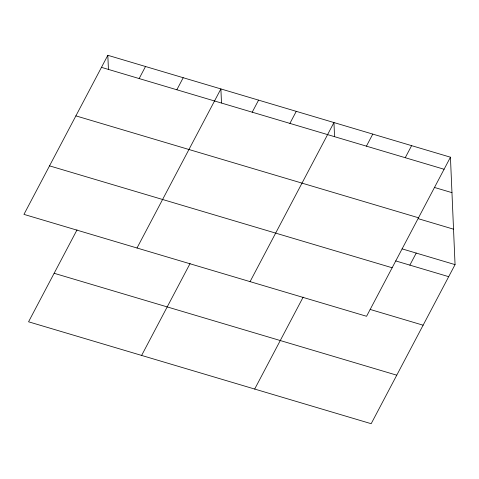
<?xml version="1.0" encoding="UTF-8"?>
<svg xmlns="http://www.w3.org/2000/svg" width="479" height="479" viewBox="0 0 479 479"><rect width="100%" height="100%" fill="white"/><g stroke="black" fill="none" stroke-linecap="round" stroke-linejoin="round"><path stroke-width="0.72" d="M107.823 55.295L23.95 214.376L366.567 316.284L450.44 157.202L107.823 55.295L108.428 69.329M139.155 78.562L145.508 66.509M77.029 229.866L28.56 321.798L371.177 423.705L455.05 264.624L450.44 157.202M176.841 89.771L183.2 77.718M137.012 248.002L220.885 88.926L221.49 102.955M252.217 112.188L258.576 100.135M141.622 355.424L190.091 263.498M289.903 123.396L296.262 111.344M250.074 281.634L333.947 122.552L334.552 136.587M366.423 146.155L372.776 134.102M254.69 389.056L303.159 297.124M405.252 157.705L411.611 145.652M409.862 265.127L416.221 253.074M101.47 67.353L444.081 169.255M434.309 187.403L451.96 192.654M75.886 115.87L418.502 217.777M418.227 218.675L453.529 229.178M402.103 248.876L455.05 264.624M395.744 260.929L448.697 276.676M49.529 165.86L392.145 267.761M370.165 309.446L423.113 325.199M54.145 273.281L396.756 375.183"/></g></svg>
